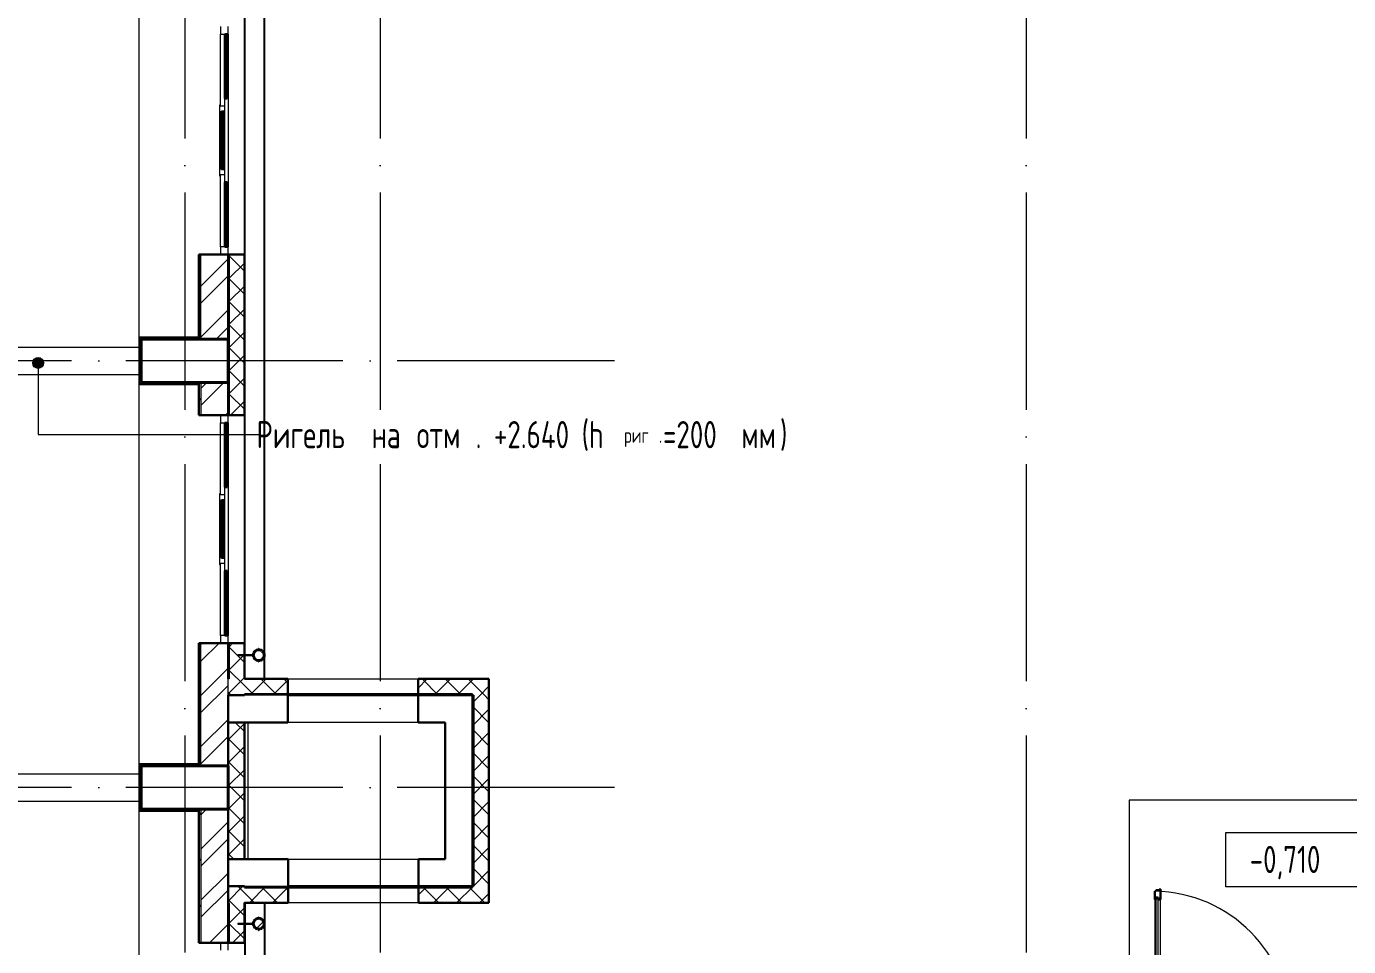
# Model space of a CAD drawing. Header units: millimetres. Extents: x -259809 to 472825, y -397243 to 31861.
# Drawn here: x -31864 to -19685, y -354927 to -346452 of the extents above; entities that cross this region are included whole.
import ezdxf

# ---------------------------------------------------------------- set-up
doc = ezdxf.new("R2010")
doc.units = ezdxf.units.MM
for name, pattern in [('ADSK_Линия сетки', [25, 20, -2.5, 0, -2.5]), ('ADSK_Сверху', [450, 300, -150]), ('Сверху', [3.96875, 2.38125, -1.5875])]:
    doc.linetypes.add(name, pattern=pattern)
for name, color, linetype, lineweight in [('_ Окна', 252, 'Continuous', 30), ('Аннотация', 252, 'Continuous', 18), ('Двери', 252, 'Continuous', 9), ('Линии', 7, 'Continuous', 9), ('Несущие колонны', 252, 'Continuous', 18), ('Обобщенные модели', 252, 'Continuous', 18), ('Ограждение', 252, 'Continuous', 9), ('Окна', 252, 'Continuous', 9), ('Оси', 252, 'Continuous', 9), ('Отметки', 252, 'Continuous', 9), ('Перекрытие', 252, 'Continuous', 18), ('Стены внутренние', 252, 'Continuous', 18), ('Стены наружные', 252, 'Continuous', 18), ('Стены штриховка', 7, 'Continuous', 9)]:
    doc.layers.add(name, color=color, linetype=linetype, lineweight=lineweight)
doc.layers.add('Двери открывание', color=7, linetype='Continuous', lineweight=9, true_color=0xc0c0c0)
doc.layers.add('Стены', color=194, linetype='Continuous')
doc.styles.add('GOST Common_3', font='', dxfattribs={"height": 3.5})
doc.styles.add('GOST Common_5', font='', dxfattribs={"width": 0.9, "height": 2.5})
doc.styles.get('GOST Common_3').set_extended_font_data('GOST 2.304 type A')
doc.styles.get('GOST Common_5').set_extended_font_data('GOST 2.304 type A')

# ---------------------------------------------------------------- blocks, each defined once
blk = doc.blocks.new('1 этаж')
at = {"layer": 'Аннотация', "lineweight": 9, "true_color": 0x636466}
h = blk.add_hatch(color=251, dxfattribs=at)
edge = h.paths.add_edge_path()
edge.add_arc((-31756, 3135), 50, 0, 360)
at = {"layer": 'Обобщенные модели', "lineweight": 9, "true_color": 0x636466}
h = blk.add_hatch(dxfattribs=at)
h.set_pattern_fill('FP_7', color=251, style=0, pattern_type=2)
h.set_pattern_definition([(45, (-32119.82, 94.42), (-106.066, 106.066), [])])
h.paths.add_polyline_path([(-29733, -2079), (-29710, -2078), (-29692, -2068), (-29678, -2050), (-29674, -2030), (-29680, -2008), (-29694, -1990), (-29714, -1982), (-29737, -1982), (-29756, -1993), (-29769, -2011), (-29774, -2030), (-29768, -2053), (-29753, -2070), (-29736, -2079)])
at = {"layer": '_ Окна', "color": 251, "lineweight": 18, "true_color": 0x636466}
for p, q in [((-30076, 6235), (-30076, 6165)), ((-30006, 6165), (-30006, 6235)), ((-30076, 6165), (-30036, 6165)), ((-30016, 6165), (-30006, 6165)), ((-30076, 5510), (-30086, 5510)), ((-30086, 5510), (-30086, 5450)), ((-30076, 5500), (-30076, 5510)), ((-30036, 5500), (-30076, 5500)), ((-30036, 5450), (-30036, 5500)), ((-30086, 5450), (-30036, 5450)), ((-30036, 4920), (-30086, 4920)), ((-30086, 4920), (-30086, 4860)), ((-30036, 4870), (-30036, 4920)), ((-30086, 4860), (-30076, 4860)), ((-30076, 4860), (-30076, 4870)), ((-30076, 4870), (-30036, 4870)), ((-30036, 4205), (-30076, 4205)), ((-30076, 4205), (-30076, 4135)), ((-30006, 4205), (-30016, 4205)), ((-30006, 4135), (-30006, 4205)), ((-30076, 2655), (-30076, 2585)), ((-30076, 2585), (-30036, 2585)), ((-30016, 2585), (-30006, 2585)), ((-30006, 2585), (-30006, 2655)), ((-30076, 1930), (-30086, 1930)), ((-30086, 1930), (-30086, 1870)), ((-30086, 1870), (-30036, 1870)), ((-30076, 1920), (-30076, 1930)), ((-30036, 1920), (-30076, 1920)), ((-30036, 1870), (-30036, 1920)), ((-30036, 1340), (-30086, 1340)), ((-30086, 1340), (-30086, 1280)), ((-30036, 1290), (-30036, 1340)), ((-30086, 1280), (-30076, 1280)), ((-30076, 1280), (-30076, 1290)), ((-30076, 1290), (-30036, 1290)), ((-30036, 625), (-30076, 625)), ((-30076, 625), (-30076, 555)), ((-30006, 625), (-30016, 625)), ((-30006, 555), (-30006, 625)), ((-30076, -2205), (-30076, -2275)), ((-30006, -2275), (-30006, -2205))]:
    blk.add_line(p, q, dxfattribs=at)
at = {"layer": '_ Окна', "color": 251, "true_color": 0x636466}
for p, q in [((-30036, 6165), (-30036, 5570)), ((-30016, 6165), (-30036, 6165)), ((-30016, 5570), (-30016, 6165)), ((-30036, 5570), (-30016, 5570)), ((-30066, 5450), (-30066, 4920)), ((-30046, 5450), (-30066, 5450)), ((-30046, 4920), (-30046, 5450)), ((-30066, 4920), (-30046, 4920)), ((-30036, 4800), (-30036, 4205)), ((-30016, 4800), (-30036, 4800)), ((-30016, 4205), (-30016, 4800)), ((-30036, 4205), (-30016, 4205)), ((-30036, 2585), (-30036, 1990)), ((-30016, 2585), (-30036, 2585)), ((-30016, 1990), (-30016, 2585)), ((-30036, 1990), (-30016, 1990)), ((-30066, 1870), (-30066, 1340)), ((-30046, 1870), (-30066, 1870)), ((-30046, 1340), (-30046, 1870)), ((-30066, 1340), (-30046, 1340)), ((-30036, 1220), (-30036, 625)), ((-30016, 1220), (-30036, 1220)), ((-30016, 625), (-30016, 1220)), ((-30036, 625), (-30016, 625))]:
    blk.add_line(p, q, dxfattribs=at)
at = {"layer": 'Аннотация', "color": 251, "lineweight": 9, "true_color": 0x636466}
for p, q in [((-31756, 3135), (-31756, 2475)), ((-31756, 2475), (-29722, 2475))]:
    blk.add_line(p, q, dxfattribs=at)
at = {"layer": 'Аннотация', "color": 251, "lineweight": 20, "true_color": 0x636466}
for p, q in [((-20817, -1690), (-20817, -1190)), ((-20817, -1190), (-19517, -1190)), ((-19517, -1690), (-20817, -1690))]:
    blk.add_line(p, q, dxfattribs=at)
at = {"layer": 'Аннотация', "color": 251, "lineweight": 9, "true_color": 0x636466}
blk.add_circle((-31756, 3135), 50, dxfattribs=at)
at = {"layer": 'Двери', "color": 251, "lineweight": 30, "true_color": 0x636466}
for p, q in [((-21461, -1731), (-21469, -1731)), ((-21469, -1731), (-21469, -1807)), ((-21460, -1807), (-21469, -1807)), ((-21427, -1722), (-21461, -1722)), ((-21461, -1722), (-21461, -1731)), ((-21460, -1789), (-21460, -1807)), ((-21439, -1789), (-21460, -1789)), ((-21439, -1807), (-21439, -1789)), ((-21419, -1807), (-21439, -1807)), ((-21419, -1713), (-21427, -1713)), ((-21427, -1713), (-21427, -1722)), ((-21419, -1807), (-21419, -1713))]:
    blk.add_line(p, q, dxfattribs=at)
at = {"layer": 'Двери', "color": 251, "true_color": 0x636466}
for p, q in [((-21469, -1807), (-21469, -2903)), ((-21460, -1789), (-21460, -2921)), ((-21439, -1789), (-21460, -1789)), ((-21439, -2921), (-21439, -1789)), ((-21419, -2903), (-21419, -1807))]:
    blk.add_line(p, q, dxfattribs=at)
at = {"layer": 'Двери открывание', "color": 251, "true_color": 0x636466}
blk.add_arc((-21487, -2997), 1266, 0, 89.1853, dxfattribs=at)
at = {"layer": 'Линии', "color": 251, "linetype": 'ADSK_Сверху', "ltscale": 100, "true_color": 0x636466}
for p, q in [((-32556, 3280), (-30806, 3280)), ((-32556, 3030), (-30806, 3030)), ((-32556, -650), (-30806, -650)), ((-32556, -900), (-30806, -900))]:
    blk.add_line(p, q, dxfattribs=at)
at = {"layer": 'Несущие колонны', "color": 251, "lineweight": 40, "true_color": 0x636466}
for p, q in [((-30806, 3355), (-30006, 3355)), ((-30806, 2955), (-30806, 3355)), ((-30256, 3355), (-30806, 3355)), ((-30806, 3355), (-30806, 2955)), ((-30006, 3355), (-30006, 2955)), ((-30006, 2955), (-30006, 3355)), ((-30006, 2955), (-30806, 2955)), ((-30806, 2955), (-30256, 2955)), ((-30806, -575), (-30006, -575)), ((-30806, -975), (-30806, -575)), ((-30256, -575), (-30806, -575)), ((-30806, -575), (-30806, -975)), ((-30006, -575), (-30006, -975)), ((-30006, -975), (-30006, -575)), ((-30006, -975), (-30806, -975)), ((-30806, -975), (-30256, -975))]:
    blk.add_line(p, q, dxfattribs=at)
at = {"layer": 'Несущие колонны', "color": 251, "true_color": 0x636466}
for p, q in [((-30006, 3355), (-30256, 3355)), ((-30256, 2955), (-30006, 2955)), ((-30006, -575), (-30256, -575)), ((-30256, -975), (-30006, -975))]:
    blk.add_line(p, q, dxfattribs=at)
at = {"layer": 'Обобщенные модели', "color": 251, "true_color": 0x636466}
for p, q in [((-29723, 506), (-29725, 506)), ((-29725, 506), (-29725, 496)), ((-29723, 506), (-29725, 506)), ((-29725, 506), (-29725, 496)), ((-29723, 506), (-29725, 506)), ((-29725, 506), (-29725, 496)), ((-29723, 506), (-29725, 506)), ((-29725, 506), (-29725, 496)), ((-29725, 494), (-29725, 496)), ((-29723, 494), (-29725, 494)), ((-29723, 496), (-29723, 506)), ((-29723, 496), (-29723, 506)), ((-29723, 496), (-29723, 506)), ((-29723, 496), (-29723, 506)), ((-29723, 496), (-29723, 494)), ((-29776, 447), (-29916, 447)), ((-29916, 447), (-29916, 441)), ((-29916, 441), (-29776, 441)), ((-29776, 445), (-29776, 447)), ((-29776, 441), (-29776, 443)), ((-29725, 392), (-29725, 394)), ((-29725, 394), (-29723, 394)), ((-29725, 392), (-29725, 382)), ((-29725, 392), (-29725, 382)), ((-29725, 392), (-29725, 382)), ((-29725, 392), (-29725, 382)), ((-29725, 382), (-29723, 382)), ((-29725, 382), (-29723, 382)), ((-29725, 382), (-29723, 382)), ((-29725, 382), (-29723, 382)), ((-29723, 394), (-29723, 392)), ((-29723, 382), (-29723, 392)), ((-29723, 382), (-29723, 392)), ((-29723, 382), (-29723, 392)), ((-29723, 382), (-29723, 392)), ((-29776, -2027), (-29916, -2027)), ((-29916, -2027), (-29916, -2034)), ((-29916, -2034), (-29776, -2034)), ((-29776, -2029), (-29776, -2027)), ((-29776, -2034), (-29776, -2031)), ((-29723, -1968), (-29725, -1968)), ((-29725, -1968), (-29725, -1978)), ((-29723, -1968), (-29725, -1968)), ((-29725, -1968), (-29725, -1978)), ((-29723, -1968), (-29725, -1968)), ((-29725, -1968), (-29725, -1978)), ((-29723, -1968), (-29725, -1968)), ((-29725, -1968), (-29725, -1978)), ((-29725, -1980), (-29725, -1978)), ((-29723, -1980), (-29725, -1980)), ((-29723, -1978), (-29723, -1968)), ((-29723, -1978), (-29723, -1968)), ((-29723, -1978), (-29723, -1968)), ((-29723, -1978), (-29723, -1968)), ((-29723, -1978), (-29723, -1980)), ((-29725, -2082), (-29725, -2080)), ((-29725, -2080), (-29723, -2080)), ((-29725, -2082), (-29725, -2092)), ((-29725, -2082), (-29725, -2092)), ((-29725, -2082), (-29725, -2092)), ((-29725, -2082), (-29725, -2092)), ((-29725, -2092), (-29723, -2092)), ((-29725, -2092), (-29723, -2092)), ((-29725, -2092), (-29723, -2092)), ((-29725, -2092), (-29723, -2092)), ((-29723, -2080), (-29723, -2082)), ((-29723, -2092), (-29723, -2082)), ((-29723, -2092), (-29723, -2082)), ((-29723, -2092), (-29723, -2082)), ((-29723, -2092), (-29723, -2082))]:
    blk.add_line(p, q, dxfattribs=at)
for centre, radius, start, end in [((-29724, 444), 52, 0, 180), ((-29724, 444), 50, 0, 180), ((-29724, 444), 52, 180, 0), ((-29724, 444), 50, 180, 0), ((-29724, -2030), 52, 0, 180), ((-29724, -2030), 52, 180, 0), ((-29724, -2030), 50, 0, 180), ((-29724, -2030), 50, 180, 0)]:
    blk.add_arc(centre, radius, start, end, dxfattribs=at)
at = {"layer": 'Обобщенные модели', "color": 251, "lineweight": 40, "true_color": 0x636466}
for centre, start, end in [((-29724, 444), 103.6312, 126.2008), ((-29724, 444), 78.9964, 101.0036), ((-29724, 444), 53.7992, 76.3688), ((-29724, 444), 156.6941, 180), ((-29724, 444), 180, 203.2716), ((-29724, 444), 130.583, 152.8285), ((-29724, 444), 207.1715, 229.417), ((-29724, 444), 233.7992, 256.3688), ((-29724, 444), 258.9964, 281.0036), ((-29724, 444), 283.6312, 306.2008), ((-29724, 444), 27.1715, 49.417), ((-29724, 444), 310.583, 332.8285), ((-29724, 444), 0, 23.3059), ((-29724, 444), 336.7284, 0), ((-29724, -2030), 156.6941, 180), ((-29724, -2030), 180, 203.3059), ((-29724, -2030), 130.583, 152.8285), ((-29724, -2030), 207.1715, 229.417), ((-29724, -2030), 103.6312, 126.2008), ((-29724, -2030), 78.9964, 101.0036), ((-29724, -2030), 53.7992, 76.3688), ((-29724, -2030), 27.1715, 49.417), ((-29724, -2030), 310.583, 332.8285), ((-29724, -2030), 0, 23.3059), ((-29724, -2030), 336.6941, 0), ((-29724, -2030), 233.7992, 256.3688), ((-29724, -2030), 258.9964, 281.0036), ((-29724, -2030), 283.6312, 306.2008)]:
    blk.add_arc(centre, 50, start, end, dxfattribs=at)
at = {"layer": 'Ограждение', "color": 251, "true_color": 0x636466}
for p, q in [((-30826, 3370), (-30826, 6970)), ((-30821, 3370), (-30826, 3370)), ((-30826, 2940), (-30821, 2940)), ((-30826, -560), (-30826, 2940)), ((-30821, -560), (-30826, -560)), ((-30826, -990), (-30821, -990)), ((-30826, -4380), (-30826, -990))]:
    blk.add_line(p, q, dxfattribs=at)
at = {"layer": 'Окна', "color": 251, "true_color": 0x636466}
for p, q in [((-30076, 5510), (-30076, 6165)), ((-30006, 6165), (-30006, 4205)), ((-30036, 5500), (-30036, 5570)), ((-30086, 5450), (-30086, 4920)), ((-30036, 4920), (-30036, 5450)), ((-30076, 4205), (-30076, 4860)), ((-30036, 4800), (-30036, 4870)), ((-30076, 1930), (-30076, 2585)), ((-30006, 2585), (-30006, 625)), ((-30036, 1920), (-30036, 1990)), ((-30086, 1870), (-30086, 1340)), ((-30036, 1340), (-30036, 1870)), ((-30076, 625), (-30076, 1280)), ((-30036, 1220), (-30036, 1290)), ((-29456, -175), (-29456, 75)), ((-28256, 75), (-28256, -175)), ((-29453, -1685), (-29453, -1435)), ((-28253, -1435), (-28253, -1685))]:
    blk.add_line(p, q, dxfattribs=at)
at = {"layer": 'Окна', "color": 251, "linetype": 'Сверху', "true_color": 0x636466}
for p, q in [((-29456, 75), (-28256, 75)), ((-28256, -175), (-29456, -175)), ((-29453, -1435), (-28253, -1435)), ((-28253, -1685), (-29453, -1685))]:
    blk.add_line(p, q, dxfattribs=at)
at = {"layer": 'Оси', "color": 251, "linetype": 'ADSK_Линия сетки', "ltscale": 100, "true_color": 0x636466}
for p, q in [((-30406, 32205), (-30406, -33771)), ((-28606, 32205), (-28606, -33771)), ((-22656, 32205), (-22656, -32501)), ((-26448, 3155), (-72528, 3155)), ((-26448, -775), (-72528, -775))]:
    blk.add_line(p, q, dxfattribs=at)
at = {"layer": 'Перекрытие', "color": 251, "ltscale": 100, "true_color": 0x636466}
for p, q in [((-29824, -175), (-29824, -1435)), ((-17951, -893), (-21706, -893)), ((-21706, -893), (-21706, -2843))]:
    blk.add_line(p, q, dxfattribs=at)
at = {"layer": 'Стены', "color": 251, "true_color": 0x636466}
for p, q in [((-29671, 227), (-29671, 11053)), ((-29851, 447), (-29851, 10926)), ((-29851, 227), (-29851, 441)), ((-29851, -1837), (-29851, -2027)), ((-29671, -1837), (-29671, -4643)), ((-29851, -2033), (-29851, -4643))]:
    blk.add_line(p, q, dxfattribs=at)
at = {"layer": 'Стены внутренние', "color": 251, "true_color": 0x636466}
for p, q in [((-29854, 6235), (-29854, 4135)), ((-29854, 2655), (-29854, 555)), ((-29456, 227), (-28256, 227)), ((-28253, -1837), (-29453, -1837)), ((-29854, -2205), (-29854, -4305))]:
    blk.add_line(p, q, dxfattribs=at)
at = {"layer": 'Стены внутренние', "color": 251, "lineweight": 30, "true_color": 0x636466}
for p, q in [((-29854, 4135), (-29996, 4135)), ((-29854, 2655), (-29854, 4135)), ((-29996, 2655), (-29854, 2655)), ((-29854, 555), (-29996, 555)), ((-29854, 447), (-29854, 555)), ((-29854, 227), (-29854, 441)), ((-29456, 227), (-29854, 227)), ((-29456, 75), (-29456, 227)), ((-27604, 227), (-28256, 227)), ((-28256, 227), (-28256, 75)), ((-27604, -1837), (-27604, 227)), ((-30006, 75), (-29854, 75)), ((-30006, -175), (-30006, -1435)), ((-29856, -175), (-30006, -175)), ((-29856, -1435), (-29856, -175)), ((-30006, -1435), (-29856, -1435)), ((-29854, -1685), (-30006, -1685)), ((-29453, -1837), (-29453, -1685)), ((-28253, -1685), (-28253, -1837)), ((-29854, -2027), (-29854, -1837)), ((-29854, -1837), (-29453, -1837)), ((-28253, -1837), (-27604, -1837)), ((-29854, -2205), (-29854, -2033)), ((-29996, -2205), (-29854, -2205))]:
    blk.add_line(p, q, dxfattribs=at)
at = {"layer": 'Стены внутренние', "color": 251, "linetype": 'Continuous', "lineweight": 9, "true_color": 0x636466}
for p, q in [((-29996, 4128), (-29991, 4133)), ((-29856, 3982), (-29996, 4122)), ((-29996, 3915), (-29856, 4055)), ((-29856, 3770), (-29996, 3910)), ((-29996, 3703), (-29856, 3843)), ((-29856, 3854), (-29854, 3854)), ((-29856, 3558), (-29996, 3698)), ((-29996, 3491), (-29856, 3631)), ((-29856, 3346), (-29996, 3486)), ((-29996, 3279), (-29856, 3419)), ((-29856, 3447), (-29854, 3447)), ((-29856, 3134), (-29996, 3274)), ((-29996, 3067), (-29856, 3207)), ((-29856, 2922), (-29996, 3062)), ((-29856, 3142), (-29854, 3142)), ((-29996, 2855), (-29856, 2995)), ((-29856, 2709), (-29996, 2849)), ((-29982, 2657), (-29856, 2783)), ((-29856, 2736), (-29854, 2736)), ((-29880, 2657), (-29881, 2655)), ((-29996, 521), (-29964, 553)), ((-29856, 376), (-29996, 516)), ((-29855, 501), (-29854, 501)), ((-29996, 309), (-29864, 441)), ((-29858, 447), (-29856, 449)), ((-29856, 164), (-29996, 304)), ((-30006, 87), (-29856, 237)), ((-29767, 75), (-29856, 164)), ((-29806, 75), (-29656, 225)), ((-29555, 75), (-29705, 225)), ((-29594, 75), (-29458, 211)), ((-29523, 227), (-29524, 225)), ((-29458, 190), (-29492, 225)), ((-29458, 196), (-29456, 196)), ((-28256, 140), (-28171, 225)), ((-28256, 196), (-28254, 196)), ((-28254, 215), (-28254, 216)), ((-28070, 75), (-28220, 225)), ((-28109, 75), (-27959, 225)), ((-27857, 75), (-28007, 225)), ((-27897, 75), (-27747, 225)), ((-27881, 227), (-27882, 225)), ((-27645, 75), (-27795, 225)), ((-27685, 75), (-27606, 154)), ((-29979, 75), (-30006, 102)), ((-27756, 4), (-27685, 75)), ((-27606, 35), (-27645, 75)), ((-27606, -177), (-27756, -27)), ((-27756, -208), (-27606, -58)), ((-30006, -337), (-29856, -187)), ((-29856, -260), (-29941, -175)), ((-27606, -389), (-27756, -239)), ((-29856, -473), (-30006, -323)), ((-27756, -421), (-27606, -271)), ((-30006, -549), (-29856, -399)), ((-27606, -601), (-27756, -451)), ((-27756, -633), (-27606, -483)), ((-29856, -685), (-30006, -535)), ((-30006, -761), (-29856, -611)), ((-27606, -813), (-27756, -663)), ((-27756, -845), (-27606, -695)), ((-27604, -707), (-27606, -704)), ((-29856, -897), (-30006, -747)), ((-30006, -974), (-29856, -824)), ((-29856, -1109), (-30006, -959)), ((-27606, -1025), (-27756, -875)), ((-27756, -1057), (-27606, -907)), ((-30006, -1186), (-29856, -1036)), ((-27606, -1238), (-27756, -1088)), ((-29856, -1321), (-30006, -1171)), ((-27756, -1269), (-27606, -1119)), ((-30006, -1398), (-29856, -1248)), ((-27606, -1450), (-27756, -1300)), ((-27756, -1481), (-27606, -1331)), ((-29954, -1435), (-30006, -1383)), ((-27606, -1662), (-27756, -1512)), ((-27756, -1693), (-27606, -1543)), ((-30006, -1822), (-29869, -1685)), ((-29856, -1745), (-29916, -1685)), ((-29807, -1835), (-29657, -1685)), ((-29554, -1835), (-29704, -1685)), ((-29595, -1835), (-29453, -1694)), ((-29453, -1724), (-29492, -1685)), ((-28251, -1764), (-28172, -1685)), ((-28069, -1835), (-28219, -1685)), ((-28110, -1835), (-27960, -1685)), ((-27857, -1835), (-28007, -1685)), ((-27898, -1835), (-27756, -1693)), ((-27756, -1724), (-27795, -1685)), ((-29856, -1957), (-30006, -1807)), ((-29766, -1835), (-29856, -1745)), ((-27645, -1835), (-27756, -1724)), ((-27686, -1835), (-27606, -1756)), ((-29996, -2024), (-29856, -1884)), ((-29681, -1836), (-29648, -1836)), ((-29532, -1837), (-29533, -1835)), ((-28125, -1837), (-28126, -1835)), ((-28056, -1836), (-28022, -1836)), ((-27781, -1835), (-27782, -1837)), ((-29856, -2170), (-29996, -2030)), ((-29963, -2203), (-29856, -2096)), ((-29856, -2141), (-29854, -2141)), ((-29988, -2203), (-29989, -2205))]:
    blk.add_line(p, q, dxfattribs=at)
at = {"layer": 'Стены наружные', "color": 251, "lineweight": 30, "true_color": 0x636466}
for p, q in [((-29996, 4135), (-30276, 4135)), ((-30276, 4135), (-30276, 3370)), ((-30006, 4135), (-30006, 2655)), ((-30821, 3370), (-30821, 2940)), ((-30276, 3370), (-30821, 3370)), ((-30806, 2955), (-30806, 3355)), ((-30806, 3355), (-30256, 3355)), ((-30271, 2940), (-30821, 2940)), ((-30256, 2955), (-30806, 2955)), ((-30276, 2940), (-30276, 2655)), ((-30276, 2655), (-29996, 2655)), ((-29996, 555), (-30276, 555)), ((-30276, 555), (-30276, -560)), ((-30006, 227), (-30006, 555)), ((-30006, -575), (-30006, 75)), ((-30006, 75), (-30006, -175)), ((-27756, 85), (-29854, 85)), ((-29854, 85), (-29854, 75)), ((-29456, -175), (-29456, 75)), ((-29456, 75), (-27756, 75)), ((-28256, 75), (-28256, -175)), ((-27756, -1685), (-27756, 85)), ((-27746, -1685), (-27746, 75)), ((-29856, -175), (-29456, -175)), ((-28256, -175), (-28006, -175)), ((-28006, -175), (-28006, -1435)), ((-30821, -560), (-30821, -990)), ((-30276, -560), (-30821, -560)), ((-30806, -975), (-30806, -575)), ((-30806, -575), (-30256, -575)), ((-30271, -990), (-30821, -990)), ((-30256, -975), (-30806, -975)), ((-30276, -990), (-30276, -2205)), ((-30006, -2205), (-30006, -975)), ((-30006, -1435), (-30006, -1685)), ((-29453, -1435), (-29856, -1435)), ((-29453, -1685), (-29453, -1435)), ((-28006, -1435), (-28253, -1435)), ((-28253, -1435), (-28253, -1685)), ((-29854, -1685), (-29854, -1695)), ((-29854, -1695), (-27756, -1695)), ((-27746, -1685), (-29453, -1685)), ((-30006, -1837), (-30006, -2205)), ((-30276, -2205), (-30006, -2205)), ((-30006, -2205), (-29996, -2205))]:
    blk.add_line(p, q, dxfattribs=at)
at = {"layer": 'Стены наружные', "color": 251, "linetype": 'Continuous', "lineweight": 9, "true_color": 0x636466}
for p, q in [((-30276, 4130), (-30272, 4135)), ((-30276, 4060), (-30271, 4065)), ((-30271, 4065), (-30256, 4080)), ((-30256, 3844), (-30006, 4094)), ((-29996, 4094), (-30006, 4094)), ((-30276, 3989), (-30271, 3994)), ((-30276, 3918), (-30271, 3923)), ((-30256, 3687), (-30006, 3937)), ((-29996, 3994), (-30006, 3994)), ((-30276, 3848), (-30271, 3853)), ((-30276, 3777), (-30271, 3782)), ((-29996, 3894), (-30006, 3894)), ((-29996, 3794), (-30006, 3794)), ((-30276, 3706), (-30271, 3711)), ((-30271, 3640), (-30256, 3655)), ((-29996, 3694), (-30006, 3694)), ((-30276, 3635), (-30271, 3640)), ((-30276, 3565), (-30271, 3570)), ((-30256, 3373), (-30006, 3623)), ((-29996, 3594), (-30006, 3594)), ((-30276, 3494), (-30271, 3499)), ((-30276, 3423), (-30271, 3428)), ((-30117, 3355), (-30006, 3466)), ((-29996, 3494), (-30006, 3494)), ((-30557, 3355), (-30542, 3370)), ((-29996, 3394), (-30006, 3394)), ((-29996, 3294), (-30006, 3294)), ((-29996, 3194), (-30006, 3194)), ((-30821, 3090), (-30806, 3105)), ((-29996, 3094), (-30006, 3094)), ((-30547, 2940), (-30532, 2955)), ((-30276, 2928), (-30271, 2933)), ((-30256, 2901), (-30202, 2955)), ((-30256, 2744), (-30045, 2955)), ((-29996, 2994), (-30006, 2994)), ((-30276, 2858), (-30271, 2863)), ((-30271, 2792), (-30256, 2807)), ((-29996, 2894), (-30006, 2894)), ((-30276, 2787), (-30271, 2792)), ((-30276, 2716), (-30271, 2721)), ((-30031, 2655), (-30006, 2680)), ((-29996, 2794), (-30006, 2794)), ((-29996, 2694), (-30006, 2694)), ((-30276, 524), (-30271, 529)), ((-30256, 544), (-30245, 555)), ((-30256, 387), (-30088, 555)), ((-29996, 494), (-30006, 494)), ((-30276, 454), (-30271, 459)), ((-30276, 383), (-30271, 388)), ((-29996, 394), (-30006, 394)), ((-30276, 312), (-30271, 317)), ((-30276, 241), (-30271, 246)), ((-30271, 246), (-30256, 261)), ((-30256, 73), (-30006, 323)), ((-29996, 294), (-30006, 294)), ((-30276, 171), (-30271, 176)), ((-30256, -85), (-30006, 165)), ((-30276, 100), (-30271, 105)), ((-30276, 29), (-30271, 34)), ((-30276, -41), (-30271, -36)), ((-30276, -112), (-30271, -107)), ((-27746, -6), (-27756, -6)), ((-27746, -106), (-27756, -106)), ((-30276, -183), (-30271, -178)), ((-30271, -178), (-30256, -163)), ((-30256, -399), (-30006, -149)), ((-27746, -206), (-27756, -206)), ((-30276, -254), (-30271, -249)), ((-30276, -324), (-30271, -319)), ((-30256, -556), (-30006, -306)), ((-27746, -306), (-27756, -306)), ((-30276, -395), (-30271, -390)), ((-30276, -466), (-30271, -461)), ((-27746, -406), (-27756, -406)), ((-30668, -575), (-30653, -560)), ((-30276, -536), (-30271, -531)), ((-27746, -506), (-27756, -506)), ((-27746, -606), (-27756, -606)), ((-30821, -728), (-30806, -713)), ((-27746, -706), (-27756, -706)), ((-27746, -806), (-27756, -806)), ((-27746, -906), (-27756, -906)), ((-30659, -990), (-30644, -975)), ((-30276, -1031), (-30271, -1026)), ((-30271, -1026), (-30256, -1011)), ((-30256, -1027), (-30204, -975)), ((-30256, -1342), (-30006, -1092)), ((-27746, -1006), (-27756, -1006)), ((-30276, -1102), (-30271, -1097)), ((-30276, -1173), (-30271, -1168)), ((-27746, -1106), (-27756, -1106)), ((-27746, -1206), (-27756, -1206)), ((-30276, -1244), (-30271, -1239)), ((-30276, -1314), (-30271, -1309)), ((-30256, -1499), (-30006, -1249)), ((-27746, -1306), (-27756, -1306)), ((-30276, -1385), (-30271, -1380)), ((-30276, -1456), (-30271, -1451)), ((-30271, -1451), (-30256, -1436)), ((-27746, -1406), (-27756, -1406)), ((-30276, -1526), (-30271, -1521)), ((-30256, -1813), (-30006, -1563)), ((-27746, -1506), (-27756, -1506)), ((-30276, -1597), (-30271, -1592)), ((-30276, -1668), (-30271, -1663)), ((-27746, -1606), (-27756, -1606)), ((-30276, -1739), (-30271, -1734)), ((-30276, -1809), (-30271, -1804)), ((-30256, -1970), (-30006, -1720)), ((-30276, -1880), (-30271, -1875)), ((-30276, -1951), (-30271, -1946)), ((-30271, -1875), (-30256, -1860)), ((-29996, -1906), (-30006, -1906)), ((-30276, -2021), (-30271, -2016)), ((-30176, -2205), (-30006, -2035)), ((-29996, -2006), (-30006, -2006)), ((-30276, -2092), (-30271, -2087)), ((-30276, -2163), (-30271, -2158)), ((-30019, -2205), (-30006, -2192)), ((-29996, -2106), (-30006, -2106))]:
    blk.add_line(p, q, dxfattribs=at)
at = {"layer": 'Стены наружные', "color": 251, "true_color": 0x636466}
for p, q in [((-30256, 3355), (-30006, 3355)), ((-30006, 2955), (-30256, 2955)), ((-29456, 75), (-29854, 75)), ((-28256, -175), (-29456, -175)), ((-30256, -575), (-30006, -575)), ((-30006, -975), (-30256, -975)), ((-29453, -1435), (-28253, -1435)), ((-29854, -1685), (-29453, -1685))]:
    blk.add_line(p, q, dxfattribs=at)
at = {"layer": 'Стены штриховка', "color": 251, "true_color": 0x636466}
for p, q in [((-30271, 4135), (-30271, 3370)), ((-30256, 3355), (-30256, 4135)), ((-29996, 4135), (-29996, 2655)), ((-29856, 4133), (-29996, 4133)), ((-29856, 2657), (-29856, 4133)), ((-30276, 3370), (-30256, 3370)), ((-30271, 2655), (-30271, 2955)), ((-30256, 2955), (-30256, 2655)), ((-29996, 2657), (-29856, 2657)), ((-30271, 555), (-30271, -560)), ((-30256, -575), (-30256, 555)), ((-29996, 555), (-29996, 227)), ((-29856, 553), (-29996, 553)), ((-29856, 447), (-29856, 553)), ((-29856, 225), (-29856, 441)), ((-30006, 75), (-30006, 227)), ((-29996, 227), (-30006, 227)), ((-29458, 225), (-29856, 225)), ((-29854, 227), (-29854, 225)), ((-29458, 151), (-29458, 225)), ((-29458, 151), (-29456, 151)), ((-28256, 151), (-28254, 151)), ((-28254, 225), (-28254, 151)), ((-27604, 225), (-28254, 225)), ((-27606, -1837), (-27606, 227)), ((-27746, 75), (-27756, 75)), ((-30276, -560), (-30256, -560)), ((-30271, -2205), (-30271, -975)), ((-30256, -975), (-30256, -2205)), ((-27756, -1695), (-27756, -1685)), ((-29453, -1761), (-29455, -1761)), ((-29455, -1835), (-29455, -1761)), ((-28251, -1761), (-28253, -1761)), ((-28251, -1761), (-28251, -1835)), ((-29996, -1837), (-30006, -1837)), ((-29996, -1837), (-29996, -2205)), ((-29856, -2027), (-29856, -1835)), ((-29856, -1835), (-29455, -1835)), ((-29854, -1835), (-29854, -1837)), ((-28251, -1835), (-27604, -1835)), ((-29856, -2203), (-29856, -2033)), ((-29996, -2203), (-29856, -2203))]:
    blk.add_line(p, q, dxfattribs=at)
at = {"layer": 'Аннотация', "color": 251, "true_color": 0x636466, "width": 0.9}
for s, height, style, p in [('Ригель', 250, 'GOST Common_3', (-29744, 2350)), ('. +2.640 (h', 250, 'GOST Common_3', (-27726, 2350)), ('=200', 250, 'GOST Common_3', (-26000, 2350)), (')', 250, 'GOST Common_3', (-24922, 2350)), ('на', 250, 'GOST Common_3', (-28684, 2350)), ('отм', 250, 'GOST Common_3', (-28268, 2350)), ('риг', 138.8, 'GOST Common_5', (-26359, 2399)), ('мм', 250, 'GOST Common_3', (-25279, 2350)), ('.', 139, 'GOST Common_5', (-26037, 2399))]:
    blk.add_text(s, height=height, dxfattribs=dict(at, style=style)).set_placement(p)
at = {"layer": 'Отметки', "color": 251, "true_color": 0x636466, "style": 'GOST Common_3', "width": 0.9}
blk.add_text('-0,710', height=250, dxfattribs=at).set_placement((-20596, -1563))

msp = doc.modelspace()

# ---------------------------------------------------------------- block references
msp.add_blockref('1 этаж', (0, -352687))

doc.saveas('drawing.dxf')
